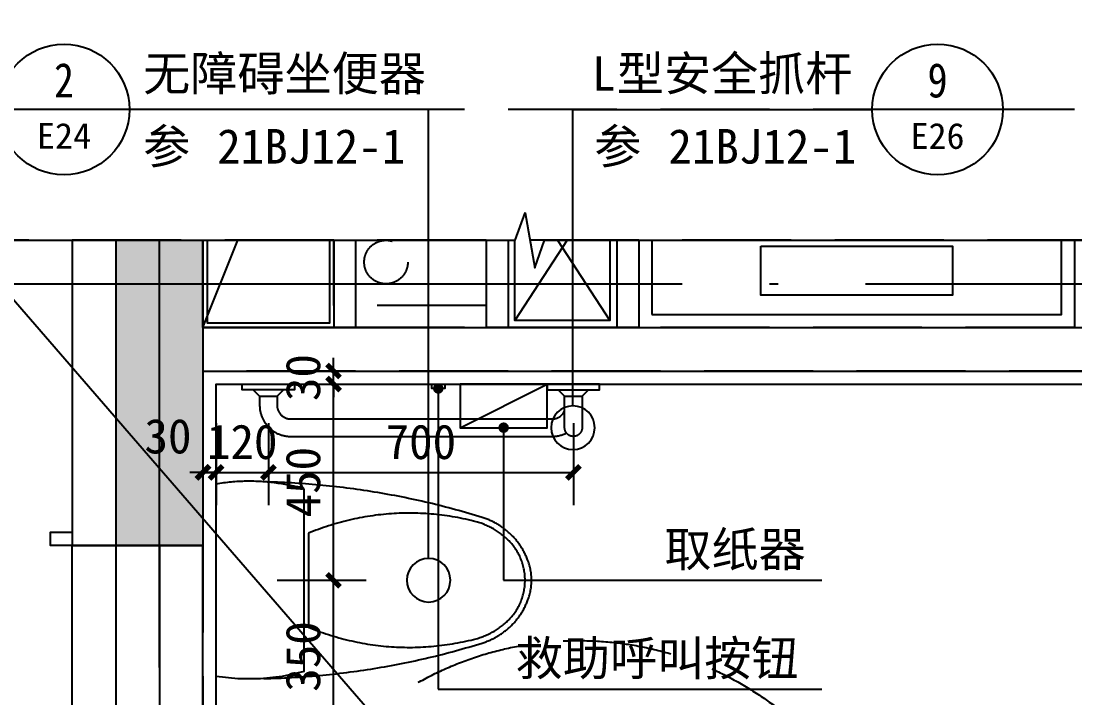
# Model space of a CAD drawing. Header units: millimetres. Extents: x -15 to 66915, y -15 to 18798.
# Drawn here: x 54564 to 56982, y 4972 to 6525 of the extents above; entities that cross this region are included whole.
import ezdxf
from ezdxf.enums import TextEntityAlignment as Align
from ezdxf.xclip import XClip

# ---------------------------------------------------------------- set-up
doc = ezdxf.new("R2010")
doc.units = ezdxf.units.MM
doc.header["$LTSCALE"] = 1000
doc.header["$XCLIPFRAME"] = 2
for name, pattern in [('125-墙体-无障碍$0$DASH', [0.35, 0.25, -0.1]), ('3#-轴线$0$DOTE', [2.4200000000000004, 2, -0.2, 0.02, -0.2]), ('5#-轴线$0$DOTE', [2.4200000000000004, 2, -0.2, 0.02, -0.2]), ('DASH', [0.35, 0.25, -0.1])]:
    doc.linetypes.add(name, pattern=pattern)
doc.layers.get('Defpoints').update_dxf_attribs({"color": 4, "linetype": 'DASH'})
for name, color, linetype in [('125-j-mc$0$A-WALL-INSL', 241, 'Continuous'), ('125-WC-2x1.6+2.65x1.6$0$A-FLOR-SPCL', 225, 'Continuous'), ('125-墙体-无障碍$0$A-COLU-CONC-HATC', 204, 'Continuous'), ('125-墙体-无障碍$0$A-DOOR', 51, 'Continuous'), ('125-墙体-无障碍$0$A-FLOR-OVHD', 171, '125-墙体-无障碍$0$DASH'), ('125-墙体-无障碍$0$A-FLOR-SPCL', 225, 'Continuous'), ('125-墙体-无障碍$0$A-FLOR-UNDR', 177, 'Continuous'), ('125-墙体-无障碍$0$A-FURN-FIXD', 45, 'Continuous'), ('125-墙体-无障碍$0$A-FURN-MOVE', 47, '125-墙体-无障碍$0$DASH'), ('125-墙体-无障碍$0$A-WALL-BLOK', 131, 'Continuous'), ('125-墙体-无障碍$0$A-WALL-CONC', 9, 'Continuous'), ('125-墙体-无障碍$0$A-WALL-INSL', 241, 'Continuous'), ('125-墙体-无障碍$0$A-WALL-STUD', 133, 'Continuous'), ('3#-轴线$0$A-ANNO-DOTE', 10, '3#-轴线$0$DOTE'), ('4#楼J层线脚$0$A-00-HX-113-wall-01Y$0$HRAL', 31, 'Continuous'), ('5#-轴线$0$A-ANNO-DOTE', 10, '5#-轴线$0$DOTE'), ('厨卫大样-无障碍$0$A-ANNO-DIM-SYMB', 3, 'Continuous'), ('厨卫大样-无障碍$0$A-ANNO-IDEN', 3, 'Continuous'), ('厨卫大样-无障碍$0$A-ANNO-TEXT', 7, 'Continuous')]:
    doc.layers.add(name, color=color, linetype=linetype)
doc.styles.add('125-墙体-无障碍$0$_TCH_DIM_T3', font='')
doc.styles.add('125-墙体-无障碍$0$单元-己庚辛$0$C_卫生间_1#$0$WC_4#$0$1F-2#core$0$1F-2#core$0$Standard', font='gbenor.shx', dxfattribs={"bigfont": 'gbcbig.shx'})
doc.styles.add('厨卫大样-无障碍$0$_TCH_DIM', font='')
doc.styles.add('厨卫大样-无障碍$0$_TCH_DIM_T3', font='')
doc.styles.add('厨卫大样-无障碍$0$_TCH_LABEL', font='')
doc.styles.get('125-墙体-无障碍$0$_TCH_DIM_T3').set_extended_font_data('SimSun')
doc.styles.get('厨卫大样-无障碍$0$_TCH_DIM').set_extended_font_data('SimSun')
doc.styles.get('厨卫大样-无障碍$0$_TCH_DIM_T3').set_extended_font_data('SimSun')
doc.styles.get('厨卫大样-无障碍$0$_TCH_LABEL').set_extended_font_data('SimSun')
doc.dimstyles.new('125-墙体-无障碍$0$_TCH_ARCH&&30', dxfattribs={"dimtxt": 79.30379746835443, "dimasz": 30, "dimexe": 75, "dimexo": 90, "dimgap": 30, "dimtad": 1, "dimdec": 0, "dimzin": 0, "dimdsep": 46, "dimtxsty": '125-墙体-无障碍$0$_TCH_DIM_T3', "dimblk": '125-墙体-无障碍$0$_ArchTick', "dimcen": 0.09, "dimclrt": 7, "dimazin": 2, "dimtfac": 1, "dimtdec": 0, "dimtix": 1, "dimtmove": 2, "dimatfit": 3, "dimfxl": 100, "dimtolj": 1, "dimtzin": 0, "dimarcsym": 0})
doc.dimstyles.new('厨卫大样-无障碍$0$_TCH_ARCH&&30', dxfattribs={"dimtxt": 79.30379746835443, "dimasz": 30, "dimexe": 75, "dimexo": 90, "dimgap": 30, "dimtad": 1, "dimdec": 0, "dimzin": 0, "dimdsep": 46, "dimtxsty": '厨卫大样-无障碍$0$_TCH_DIM_T3', "dimblk": '厨卫大样-无障碍$0$_ArchTick', "dimcen": 0.09, "dimclrt": 7, "dimazin": 2, "dimtfac": 1, "dimtdec": 0, "dimtix": 1, "dimtmove": 2, "dimatfit": 3, "dimfxl": 100, "dimtolj": 1, "dimtzin": 0, "dimarcsym": 0})

# ---------------------------------------------------------------- blocks, each defined once
blk = doc.blocks.new('3#-轴线')
at = {"layer": '3#-轴线$0$A-ANNO-DOTE'}
for points in [[(-3000, -3200), (45757.34661860857, -3199.999999999971)], [(-3000, -4800), (45757.34661860857, -4799.999999999971)]]:
    blk.add_lwpolyline(points, dxfattribs=at)
blk = doc.blocks.new('3#~5#楼$0$bghtrb')
blk.add_blockref('3#-轴线', (-21700, 0))
blk = doc.blocks.new('3#~5#楼')
ref = blk.add_blockref('3#~5#楼$0$bghtrb', (50041.09149537337, 9822.229874614264), dxfattribs=dict(xscale=-1))
XClip(ref).set_block_clipping_path([(-1199.9999999999927, -7199.999999999998), (3050, -2800)])
ref = blk.add_blockref('3#~5#楼$0$bghtrb', (60530.31511940414, 9622.229874614264), dxfattribs=dict(xscale=-1))
XClip(ref).set_block_clipping_path([(16250, -7000), (20600, -2800)])
blk = doc.blocks.new('125-墙体-无障碍$0$mt')
at = {"layer": '125-墙体-无障碍$0$A-FLOR-SPCL'}
for p, q in [((9.094947017729282e-13, 220.78125), (0, -220.78125)), ((-202.4999999999991, 209.5312499997672), (-202.5, -209.5312500002328)), ((-211.7636100000236, -107.6506163837621), (-211.7636100000236, 107.6506388832931))]:
    blk.add_line(p, q, dxfattribs=at)
blk.add_lwpolyline([(-202.4999999999991, 209.5312499997672), (-151.5815775000947, 220.9312574998476), (-102.2263650000086, 226.3893074998632), (-50.17650749999939, 226.3893074998632), (9.094947017729282e-13, 220.78125)], dxfattribs=at)
for centre, radius, start, end in [((-70.50223739515059, -1596.89330415825), 1822.905267548176, 91.2223680175558, 107.2477400691939), ((-443.4417002224363, -448.2021256945445), 602.2018211347165, 67.3737438761579, 104.7785650603991), ((-562.4982811023942, -12.1863929394458), 163.5812782416205, 107.2477400691939, 159.5476091954082), ((-555.5449209054927, -23.26483596088656), 162.7261878014058, 104.7785650603991, 136.8542646032275), ((-580.3665348805948, 1.124976552091539e-05), 128.7061108459815, 136.8542646032275, 223.1457353967725), ((-595.1750179040241, -2.328306436538696e-10), 128.7061108459815, 159.5476091954082, 200.4523908045918), ((-562.4982811023942, 12.18639293898013), 163.5812782416205, 200.4523908045918, 252.7522599308061), ((-555.5449209054927, 23.2648584604176), 162.7261878014058, 223.1457353967725, 255.2214349396009), ((-443.4417002224354, 448.2021481940756), 602.2018211347165, 255.2214349396009, 292.626256123842), ((-70.50223739514968, 1596.893304157784), 1822.905267548176, 252.7522599308061, 268.7776319824442), ((-76.17188249993978, 236.2499999997672), 463.3354349999998, 254.1780179977665, 262.2600540047155), ((-76.17188249993978, 236.2499999997672), 463.3354349999998, 262.2600540047155, 279.4623220056762)]:
    blk.add_arc(centre, radius, start, end, dxfattribs=at)
blk = doc.blocks.new('125-墙体-无障碍$0$_ArchTick')
at = {"color": 0, "linetype": 'ByBlock', "const_width": 0.4}
blk.add_lwpolyline([(-0.5, -0.5), (0.5, 0.5)], dxfattribs=at)
blk = doc.blocks.new('*D1339')
at = {"layer": 'Defpoints', "color": 0, "lineweight": -2, "transparency": 16777216}
for p, q in [((269.9999317638135, -5480.000403695386), (474.5967869166057, -5480.000403695386)), ((399.5967869166059, -5830.000546653285), (399.5967869166058, -5480.000403695386)), ((269.9999317638026, -5830.000546653285), (474.5967869166059, -5830.000546653285))]:
    blk.add_line(p, q, dxfattribs=at)
at = {"layer": 'Defpoints', "color": 0, "transparency": 16777216}
for p in [(179.9999317638135, -5480.000403695386), (399.5967869166058, -5480.000403695386), (179.9999317638026, -5830.000546653285)]:
    blk.add_point(p, dxfattribs=at)
at = {"layer": 'Defpoints', "color": 0, "lineweight": -2, "transparency": 16777216, "xscale": 30, "yscale": 30, "zscale": 30}
for p, rotation in [((399.5967869166058, -5480.000403695386), 90), ((399.5967869166059, -5830.000546653285), 270)]:
    blk.add_blockref('125-墙体-无障碍$0$_ArchTick', p, dxfattribs=dict(at, rotation=rotation))
at = {"layer": 'Defpoints', "color": 7, "transparency": 16777216, "insert": (329.9448881824269, -5655.000475174334), "char_height": 79.30379746835443, "attachment_point": 5, "rotation": 90, "style": '125-墙体-无障碍$0$_TCH_DIM_T3'}
blk.add_mtext('\\A1;350', dxfattribs=at)
blk = doc.blocks.new('*D1340')
at = {"layer": 'Defpoints', "color": 0, "lineweight": -2, "transparency": 16777216}
for p, q in [((269.9999317638276, -5029.999999999934), (474.5967869166183, -5029.999999999934)), ((399.5967869166183, -5480.000403695386), (399.5967869166182, -5029.999999999934)), ((269.9999317638135, -5480.000403695386), (474.5967869166182, -5480.000403695386))]:
    blk.add_line(p, q, dxfattribs=at)
at = {"layer": 'Defpoints', "color": 0, "transparency": 16777216}
for p in [(179.9999317638276, -5029.999999999934), (399.5967869166182, -5029.999999999934), (179.9999317638135, -5480.000403695386)]:
    blk.add_point(p, dxfattribs=at)
at = {"layer": 'Defpoints', "color": 0, "lineweight": -2, "transparency": 16777216, "xscale": 30, "yscale": 30, "zscale": 30}
for p, rotation in [((399.5967869166182, -5029.999999999934), 90), ((399.5967869166183, -5480.000403695386), 270)]:
    blk.add_blockref('125-墙体-无障碍$0$_ArchTick', p, dxfattribs=dict(at, rotation=rotation))
at = {"layer": 'Defpoints', "color": 7, "transparency": 16777216, "insert": (329.9448881824394, -5255.000201847659), "char_height": 79.30379746835443, "attachment_point": 5, "rotation": 90, "style": '125-墙体-无障碍$0$_TCH_DIM_T3'}
blk.add_mtext('\\A1;450', dxfattribs=at)
blk = doc.blocks.new('*D1341')
at = {"layer": 'Defpoints', "color": 0, "lineweight": -2, "transparency": 16777216}
for p, q in [((399.5967869166258, -4999.999999999935), (399.5967869166257, -4969.999999999935)), ((269.9999317638286, -4999.999999999935), (474.5967869166258, -4999.999999999935)), ((399.5967869166258, -5029.999999999935), (399.5967869166258, -4999.999999999935)), ((269.9999317638276, -5029.999999999935), (474.5967869166258, -5029.999999999935)), ((399.5967869166258, -5029.999999999935), (399.5967869166258, -5059.999999999935))]:
    blk.add_line(p, q, dxfattribs=at)
at = {"layer": 'Defpoints', "color": 0, "transparency": 16777216}
for p in [(179.9999317638285, -4999.999999999935), (399.5967869166258, -4999.999999999935), (179.9999317638276, -5029.999999999935)]:
    blk.add_point(p, dxfattribs=at)
at = {"layer": 'Defpoints', "color": 0, "lineweight": -2, "transparency": 16777216, "xscale": 30, "yscale": 30, "zscale": 30}
for p, rotation in [((399.5967869166258, -4999.999999999935), 270), ((399.5967869166258, -5029.999999999935), 90)]:
    blk.add_blockref('125-墙体-无障碍$0$_ArchTick', p, dxfattribs=dict(at, rotation=rotation))
at = {"layer": 'Defpoints', "color": 7, "transparency": 16777216, "insert": (329.944888182447, -5014.999999999934), "char_height": 79.30379746835443, "attachment_point": 5, "rotation": 90, "style": '125-墙体-无障碍$0$_TCH_DIM_T3'}
blk.add_mtext('\\A1;30', dxfattribs=at)
blk = doc.blocks.new('*D1342')
at = {"layer": 'Defpoints', "color": 0, "lineweight": -2, "transparency": 16777216}
for p, q in [((99.99999999999835, -5119.999968181211), (99.99999999999834, -5307.499967610662)), ((129.9999374658784, -5119.999969025968), (129.9999374658783, -5307.499967610662)), ((99.99999999999834, -5232.499967610662), (69.99999999999834, -5232.499967610662)), ((99.99999999999834, -5232.499967610662), (129.9999374658784, -5232.499967610662)), ((129.9999374658784, -5232.499967610662), (159.9999374658784, -5232.499967610662))]:
    blk.add_line(p, q, dxfattribs=at)
at = {"layer": 'Defpoints', "color": 0, "transparency": 16777216}
for p in [(99.99999999999835, -5029.999968181211), (129.9999374658784, -5029.999969025968), (129.9999374658784, -5232.499967610662)]:
    blk.add_point(p, dxfattribs=at)
at = {"layer": 'Defpoints', "color": 0, "lineweight": -2, "transparency": 16777216, "xscale": 30, "yscale": 30, "zscale": 30}
blk.add_blockref('125-墙体-无障碍$0$_ArchTick', (99.99999999999834, -5232.499967610662), dxfattribs=at)
at = {"layer": 'Defpoints', "color": 0, "lineweight": -2, "transparency": 16777216, "xscale": 30, "yscale": 30, "zscale": 30, "rotation": 180}
blk.add_blockref('125-墙体-无障碍$0$_ArchTick', (129.9999374658784, -5232.499967610662), dxfattribs=at)
at = {"layer": 'Defpoints', "color": 7, "transparency": 16777216, "insert": (19.63726564771787, -5149.999967610662), "char_height": 79.30379746835443, "attachment_point": 5, "style": '125-墙体-无障碍$0$_TCH_DIM_T3'}
blk.add_mtext('\\A1;30', dxfattribs=at)
blk = doc.blocks.new('*D1343')
at = {"layer": 'Defpoints', "color": 0, "lineweight": -2, "transparency": 16777216}
for p, q in [((129.9999374658812, -5119.999969025968), (129.9999374658812, -5307.499969722563)), ((250.0002402340192, -5119.999972405013), (250.0002402340192, -5307.499969722563)), ((129.9999374658812, -5232.499969722563), (99.99993746588123, -5232.499969722563)), ((129.9999374658812, -5232.499969722563), (250.0002402340192, -5232.499969722563)), ((250.0002402340192, -5232.499969722563), (280.0002402340192, -5232.499969722563))]:
    blk.add_line(p, q, dxfattribs=at)
at = {"layer": 'Defpoints', "color": 0, "transparency": 16777216}
for p in [(129.9999374658812, -5029.999969025968), (250.0002402340192, -5029.999972405013), (250.0002402340192, -5232.499969722563)]:
    blk.add_point(p, dxfattribs=at)
at = {"layer": 'Defpoints', "color": 0, "lineweight": -2, "transparency": 16777216, "xscale": 30, "yscale": 30, "zscale": 30}
blk.add_blockref('125-墙体-无障碍$0$_ArchTick', (129.9999374658812, -5232.499969722563), dxfattribs=at)
at = {"layer": 'Defpoints', "color": 0, "lineweight": -2, "transparency": 16777216, "xscale": 30, "yscale": 30, "zscale": 30, "rotation": 180}
blk.add_blockref('125-墙体-无障碍$0$_ArchTick', (250.0002402340192, -5232.499969722563), dxfattribs=at)
at = {"layer": 'Defpoints', "color": 7, "transparency": 16777216, "insert": (190.0000888499502, -5162.848070988386), "char_height": 79.30379746835443, "attachment_point": 5, "style": '125-墙体-无障碍$0$_TCH_DIM_T3'}
blk.add_mtext('\\A1;120', dxfattribs=at)
blk = doc.blocks.new('*D1344')
at = {"layer": 'Defpoints', "color": 0, "lineweight": -2, "transparency": 16777216}
for p, q in [((250.000240234018, -5119.999972405013), (250.000240234018, -5307.499981267334)), ((949.9809478807584, -5119.99999211551), (949.9809478807584, -5307.499981267334)), ((250.000240234018, -5232.499981267334), (949.9809478807584, -5232.499981267334))]:
    blk.add_line(p, q, dxfattribs=at)
at = {"layer": 'Defpoints', "color": 0, "transparency": 16777216}
for p in [(250.000240234018, -5029.999972405013), (949.9809478807584, -5029.99999211551), (949.9809478807584, -5232.499981267334)]:
    blk.add_point(p, dxfattribs=at)
at = {"layer": 'Defpoints', "color": 0, "lineweight": -2, "transparency": 16777216, "xscale": 30, "yscale": 30, "zscale": 30, "rotation": 180}
blk.add_blockref('125-墙体-无障碍$0$_ArchTick', (250.000240234018, -5232.499981267334), dxfattribs=at)
at = {"layer": 'Defpoints', "color": 0, "lineweight": -2, "transparency": 16777216, "xscale": 30, "yscale": 30, "zscale": 30}
blk.add_blockref('125-墙体-无障碍$0$_ArchTick', (949.9809478807584, -5232.499981267334), dxfattribs=at)
at = {"layer": 'Defpoints', "color": 7, "transparency": 16777216, "insert": (599.9905940573882, -5162.848082533157), "char_height": 79.30379746835443, "attachment_point": 5, "style": '125-墙体-无障碍$0$_TCH_DIM_T3'}
blk.add_mtext('\\A1;700', dxfattribs=at)
blk = doc.blocks.new('125-WC-2x1.6+2.65x1.6$0$A$C096A077C')
at = {"layer": '125-WC-2x1.6+2.65x1.6$0$A-FLOR-SPCL'}
blk.add_line((-182.2150932480581, -0.02429904806194827), (56.63165453495458, -0.02429904806194827), dxfattribs=at)
for points in [[(-365.9923155443138, -83.99122187082776), (-533.9923155443137, -83.99122187082776), (-533.9923155443137, 84.00877812917224), (-365.9923155443138, 84.00877812917133)], [(-368.7923155443137, -81.19122187082758), (-531.1923155443137, -81.19122187082758), (-531.1923155443137, 81.20877812917206), (-368.7923155443137, 81.20877812917115)], [(-29.98590332898311, -60.01644220726848), (-29.98590332898311, 59.98356993310153), (3.41096892952919e-08, 59.99999834445771), (0.01409473968669772, -59.99999834445589)], [(-29.99459508503787, -23.01644322823176), (-30.00540105206892, 22.98355550260749), (-150.0054030216997, 22.96476251521381), (-149.9945970546687, -23.03523621562545)], [(-150.0046982847853, 19.96476259810152), (-149.9953017915832, -20.03523629828032), (-29.99529982195236, -20.01644331111947), (-30.00469631515443, 19.98355558526237)]]:
    blk.add_lwpolyline(points, close=True, dxfattribs=at)
for points in [[(-450.0000000381842, -44.81267375331208), (-450.0000000381842, 44.78732624668828)], [(-405.2000000381843, -0.01267375331281073), (-494.8000000381842, -0.01267375331190124)]]:
    blk.add_lwpolyline(points, dxfattribs=at)
blk.add_circle((-450.0000000381842, -0.01267375331190124), 11.2, dxfattribs=at)
blk = doc.blocks.new('125-WC-2x1.6+2.65x1.6$0$A$C446C3F73')
at = {"layer": '125-WC-2x1.6+2.65x1.6$0$A-FLOR-SPCL'}
blk.add_lwpolyline([(-50, -50), (50, -50), (50, 50), (-50, 50)], close=True, dxfattribs=at)
for centre, radius in [((-39.14213562372606, 39.14213562372606), 4.000000000000002), ((0, 0), 40.00000000000001), ((39.14213562375517, 39.14213562372606), 4.000000000000002), ((-39.14213562372606, -39.14213562372606), 4.000000000000002), ((39.14213562375517, -39.14213562372606), 4.000000000000002)]:
    blk.add_circle(centre, radius, dxfattribs=at)
blk = doc.blocks.new('125-WC-2x1.6+2.65x1.6$0$dfghrtjrtuj6')
at = {"layer": '125-WC-2x1.6+2.65x1.6$0$A-FLOR-SPCL'}
for points in [[(-217.039098745212, 0, 0.07114184901211104), (-212.99592679122, -58.11867793812416, 0.01915239294053818), (-192.8353736998979, -212.4052983794827, 0.09060889336609543), (-149.0403798911721, -404.0660132954363, 0.1631583580039282), (-38.23967877193354, -507.9687165752985, 0.2730425850405105), (72.55616901721805, -489.5469402866438, 0.09488472436252596), (149.0398116968572, -404.0660132954363, 0.09060889336609476), (192.8348055055831, -212.4052983794827, 0.01915239294053851), (212.9953585969051, -58.11867793812416, 0.07114184901211792), (217.0385305508971, 0)], [(-164.969875409035, -12.38357757101767, 0.1806875641680674), (-197.0574741453165, -185.5192699183244, -4.705294550898476)], [(-106.5395731033059, -6.384015603223816, 0.2374156357474076), (-193.5949165072525, -207.9025108255446, -3.872250202734719)], [(-61.27862798864953, -50.87149878568016), (-61.53669158800039, -31.53306601149961, 1.018669164694576), (-84.06356709753163, -31.53306601149961), (-85.11767812795006, -51.09307118505239)], [(61.27805979433469, -50.87149878568016), (61.53612339368556, -31.53306601149961, -1.018669164694576), (84.0629989032168, -31.53306601149961), (85.11710993363522, -51.09307118505239)], [(106.539004908991, -6.384015603223816, -0.2374156357474076), (193.5943483129377, -207.9025108255446, 3.872250202734719)], [(164.9693072147202, -12.38357757101767, -0.1806875641680674), (197.0569059510017, -185.5192699183244, 4.705294550898476)], [(-119.8579871336697, -51.41596549376845, 0.1296060232212347), (-179.5427823270438, -259.3139634372201, 0.2112038815731671), (-80.09173049591482, -482.4996933450457, 2.252949007047939)], [(105.7157389097847, -51.28452544263564, -0.09534796400648576), (165.9169336144114, -224.6881186740939, -0.1805669090223648), (119.8494714732515, -417.3440909173805, -0.05995602777653749), (65.22847382177133, -480.6654919988941, -0.1497331398457365), (-0.0002840972738340497, -503.8586239686701, -0.1497331398454031), (-65.22904201608617, -480.6654919988941, -0.05995602777653749), (-119.8500396675663, -417.3440909173805, -0.1805669090223648), (-165.9175018087262, -224.6881186740939, -0.09534796400648576), (-105.7163071040995, -51.28452544240281, 0.09534796400648576)], [(119.8574189393548, -51.41596549376845, -0.1296060232212347), (179.542214132729, -259.3139634372201, -0.2112038815731671), (80.09116230159998, -482.4996933450457, -2.252949007047939)]]:
    blk.add_lwpolyline(points, format="xyb", dxfattribs=at)
blk.add_lwpolyline([(-119.8579871336697, -51.41596549376845), (119.8574189393548, -51.41596549376845)], dxfattribs=at)
blk = doc.blocks.new('125-WC-2x1.6+2.65x1.6')
at = {"layer": '125-WC-2x1.6+2.65x1.6$0$A-FLOR-SPCL'}
blk.add_line((1030, -1370), (1970, -1370), dxfattribs=at)
for points in [[(1030, -1570), (1970, -1570), (1970, -30), (30, -30), (30, -1219.999999998719), (1030, -1219.999999998719)], [(994.6985725513659, -542.792389797185), (1004.695609534741, -542.792389797185), (1004.695609534741, -1137.79232295922), (994.6985725513659, -1137.79232295922)], [(1009.019983342849, -625.0000668379653), (1019.017020326224, -625.0000668379653), (1019.017020326224, -1220), (1009.019983342849, -1220)], [(716, -1250.000000000029), (934, -1250.000000000029), (934, -1584), (716, -1584)], [(1279.804499258287, -1413.591360206228), (1720.195500741713, -1413.591360206228), (1720.195500741713, -1525.864997623234), (1279.804499258287, -1525.864997623234)]]:
    blk.add_lwpolyline(points, close=True, dxfattribs=at)
for points in [[(970.0062568496214, -30), (970.0003815764794, -1220)], [(1030.006377825164, -30), (1030.000109022716, -1220)], [(934, -1250.000000000029), (716, -1584)], [(716, -1250.000000000029), (934, -1584)]]:
    blk.add_lwpolyline(points, dxfattribs=at)
at = {"layer": 'Defpoints'}
blk.add_lwpolyline([(0, 0), (2000, 0), (2000, -1600), (0, -1600)], close=True, dxfattribs=at)
at = {"layer": '125-WC-2x1.6+2.65x1.6$0$A-FLOR-SPCL', "rotation": 270}
blk.add_blockref('125-WC-2x1.6+2.65x1.6$0$A$C096A077C', (450.0242990480619, -1219.992949759035), dxfattribs=at)
at = {"layer": '125-WC-2x1.6+2.65x1.6$0$A-FLOR-SPCL', "xscale": -1}
for name, p, rotation in [('125-WC-2x1.6+2.65x1.6$0$dfghrtjrtuj6', (1502.53704559512, -1370), 180), ('125-WC-2x1.6+2.65x1.6$0$A$C446C3F73', (449.9757009434397, -1150), 270), ('125-WC-2x1.6+2.65x1.6$0$A$C446C3F73', (1080, -1320.000398841454), 270)]:
    blk.add_blockref(name, p, dxfattribs=dict(at, rotation=rotation))
blk = doc.blocks.new('125-家具-标')
at = {"layer": 'Defpoints'}
blk.add_lwpolyline([(100, -100), (100, -11000), (10350, -11000), (10350, -7200), (9150, -7200), (9150, -4900), (7650, -4900), (7650, -3100), (8600, -3100), (8600, -100)], close=True, dxfattribs=at)
blk = doc.blocks.new('125-墙体-无障碍$0$$TCHSYS$WIN2D')
for p, q in [((-0.5, 0.5), (0.5, 0.5)), ((-0.5, 0.5), (-0.4999999999999999, -0.5)), ((0.5, 0.5), (0.4999999999999998, -0.5)), ((0.5, 0.1666666666666666), (-0.5, 0.1666666666666666)), ((0.5, -0.1666666666666667), (-0.5, -0.1666666666666667)), ((-0.4999999999999999, -0.5), (0.5, -0.5))]:
    blk.add_line(p, q)
blk = doc.blocks.new('4#楼J层线脚$0$A$C21F85209')
at = {"layer": '4#楼J层线脚$0$A-00-HX-113-wall-01Y$0$HRAL'}
blk.add_lwpolyline([(-11750, 1600), (-11800, 1600), (-11800, 1630), (-11750, 1630)], dxfattribs=at)
blk = doc.blocks.new('4#楼J层线脚')
blk.add_blockref('4#楼J层线脚$0$A$C21F85209', (1100, 100))
blk = doc.blocks.new('125-j-mc')
at = {"layer": '125-j-mc$0$A-WALL-INSL'}
blk.add_lwpolyline([(-100, -4400), (-200, -4400), (-200, -5400), (-100, -5400)], dxfattribs=at)
blk = doc.blocks.new('5#-轴线')
at = {"layer": '5#-轴线$0$A-ANNO-DOTE'}
for points in [[(0, -14200), (0, 5900)], [(-6700, -4800), (24100, -4800)]]:
    blk.add_lwpolyline(points, dxfattribs=at)
blk = doc.blocks.new('厨卫大样-无障碍$0$_ArchTick')
at = {"color": 0, "linetype": 'ByBlock', "const_width": 0.4}
blk.add_lwpolyline([(-0.5, -0.5), (0.5, 0.5)], dxfattribs=at)
blk = doc.blocks.new('*D1305')
at = {"layer": 'Defpoints', "color": 0, "transparency": 16777216}
for p in [(55061.0914271372, 5242.229470919019), (55280.68828228999, 5242.229470919019), (55061.09142713719, 4892.22932796112)]:
    blk.add_point(p, dxfattribs=at)
at = {"layer": '厨卫大样-无障碍$0$A-ANNO-IDEN', "color": 0, "lineweight": -2, "transparency": 16777216}
for p, q in [((55151.0914271372, 5242.229470919019), (55355.68828228999, 5242.22947091902)), ((55280.68828228999, 4892.22932796112), (55280.68828228999, 5242.229470919019)), ((55151.09142713719, 4892.22932796112), (55355.68828228999, 4892.229327961121))]:
    blk.add_line(p, q, dxfattribs=at)
at = {"layer": '厨卫大样-无障碍$0$A-ANNO-IDEN', "color": 0, "lineweight": -2, "transparency": 16777216, "xscale": 30, "yscale": 30, "zscale": 30}
for p, rotation in [((55280.68828228999, 5242.229470919019), 90), ((55280.68828228999, 4892.22932796112), 270)]:
    blk.add_blockref('厨卫大样-无障碍$0$_ArchTick', p, dxfattribs=dict(at, rotation=rotation))
at = {"layer": '厨卫大样-无障碍$0$A-ANNO-IDEN', "color": 7, "transparency": 16777216, "insert": (55211.0363835558, 5067.229399440053), "char_height": 79.30379746835443, "attachment_point": 5, "rotation": 90, "style": '厨卫大样-无障碍$0$_TCH_DIM_T3'}
blk.add_mtext('\\A1;350', dxfattribs=at)
blk = doc.blocks.new('*D1306')
at = {"layer": 'Defpoints', "color": 0, "transparency": 16777216}
for p in [(55061.09142713722, 5692.22987461447), (55280.68828229001, 5692.22987461447), (55061.0914271372, 5242.229470919017)]:
    blk.add_point(p, dxfattribs=at)
at = {"layer": '厨卫大样-无障碍$0$A-ANNO-IDEN', "color": 0, "lineweight": -2, "transparency": 16777216}
for p, q in [((55151.09142713722, 5692.22987461447), (55355.68828229001, 5692.229874614471)), ((55280.68828229001, 5242.229470919017), (55280.68828229001, 5692.22987461447)), ((55151.0914271372, 5242.229470919017), (55355.68828229001, 5242.229470919018))]:
    blk.add_line(p, q, dxfattribs=at)
at = {"layer": '厨卫大样-无障碍$0$A-ANNO-IDEN', "color": 0, "lineweight": -2, "transparency": 16777216, "xscale": 30, "yscale": 30, "zscale": 30}
for p, rotation in [((55280.68828229001, 5692.22987461447), 90), ((55280.68828229001, 5242.229470919017), 270)]:
    blk.add_blockref('厨卫大样-无障碍$0$_ArchTick', p, dxfattribs=dict(at, rotation=rotation))
at = {"layer": '厨卫大样-无障碍$0$A-ANNO-IDEN', "color": 7, "transparency": 16777216, "insert": (55211.03638355582, 5467.229672766727), "char_height": 79.30379746835443, "attachment_point": 5, "rotation": 90, "style": '厨卫大样-无障碍$0$_TCH_DIM_T3'}
blk.add_mtext('\\A1;450', dxfattribs=at)
blk = doc.blocks.new('*D1307')
at = {"layer": 'Defpoints', "color": 0, "transparency": 16777216}
for p in [(55061.09142713722, 5722.229874614462), (55280.68828229002, 5722.229874614462), (55061.09142713722, 5692.229874614462)]:
    blk.add_point(p, dxfattribs=at)
at = {"layer": '厨卫大样-无障碍$0$A-ANNO-IDEN', "color": 0, "lineweight": -2, "transparency": 16777216}
for p, q in [((55280.68828229002, 5722.229874614462), (55280.68828229002, 5752.229874614462)), ((55151.09142713722, 5722.229874614462), (55355.68828229002, 5722.229874614463)), ((55280.68828229002, 5692.229874614462), (55280.68828229002, 5722.229874614462)), ((55151.09142713722, 5692.229874614462), (55355.68828229002, 5692.229874614463)), ((55280.68828229002, 5692.229874614462), (55280.68828229002, 5662.229874614462))]:
    blk.add_line(p, q, dxfattribs=at)
at = {"layer": '厨卫大样-无障碍$0$A-ANNO-IDEN', "color": 0, "lineweight": -2, "transparency": 16777216, "xscale": 30, "yscale": 30, "zscale": 30}
for p, rotation in [((55280.68828229002, 5722.229874614462), 270), ((55280.68828229002, 5692.229874614462), 90)]:
    blk.add_blockref('厨卫大样-无障碍$0$_ArchTick', p, dxfattribs=dict(at, rotation=rotation))
at = {"layer": '厨卫大样-无障碍$0$A-ANNO-IDEN', "color": 7, "transparency": 16777216, "insert": (55211.03638355582, 5707.229874614446), "char_height": 79.30379746835443, "attachment_point": 5, "rotation": 90, "style": '厨卫大样-无障碍$0$_TCH_DIM_T3'}
blk.add_mtext('\\A1;30', dxfattribs=at)
blk = doc.blocks.new('*D1308')
at = {"layer": 'Defpoints', "color": 0, "transparency": 16777216}
for p in [(54981.09149537336, 5692.229906433187), (55011.09143283924, 5692.22990558843), (55011.09143283924, 5489.729907003737)]:
    blk.add_point(p, dxfattribs=at)
at = {"layer": '厨卫大样-无障碍$0$A-ANNO-IDEN', "color": 0, "lineweight": -2, "transparency": 16777216}
for p, q in [((54981.09149537336, 5602.229906433187), (54981.09149537336, 5414.729907003737)), ((55011.09143283924, 5602.22990558843), (55011.09143283924, 5414.729907003737)), ((54981.09149537336, 5489.729907003737), (54951.09149537336, 5489.729907003737)), ((54981.09149537336, 5489.729907003737), (55011.09143283924, 5489.729907003737)), ((55011.09143283924, 5489.729907003737), (55041.09143283924, 5489.729907003737))]:
    blk.add_line(p, q, dxfattribs=at)
at = {"layer": '厨卫大样-无障碍$0$A-ANNO-IDEN', "color": 0, "lineweight": -2, "transparency": 16777216, "xscale": 30, "yscale": 30, "zscale": 30}
blk.add_blockref('厨卫大样-无障碍$0$_ArchTick', (54981.09149537336, 5489.729907003737), dxfattribs=at)
at = {"layer": '厨卫大样-无障碍$0$A-ANNO-IDEN', "color": 0, "lineweight": -2, "transparency": 16777216, "xscale": 30, "yscale": 30, "zscale": 30, "rotation": 180}
blk.add_blockref('厨卫大样-无障碍$0$_ArchTick', (55011.09143283924, 5489.729907003737), dxfattribs=at)
at = {"layer": '厨卫大样-无障碍$0$A-ANNO-IDEN', "color": 7, "transparency": 16777216, "insert": (54900.72876102108, 5572.229907003737), "char_height": 79.30379746835443, "attachment_point": 5, "style": '厨卫大样-无障碍$0$_TCH_DIM_T3'}
blk.add_mtext('\\A1;30', dxfattribs=at)
blk = doc.blocks.new('*D1309')
at = {"layer": 'Defpoints', "color": 0, "transparency": 16777216}
for p in [(55011.09143283924, 5692.22990558843), (55131.09173560738, 5692.229902209386), (55131.09173560738, 5489.729904891836)]:
    blk.add_point(p, dxfattribs=at)
at = {"layer": '厨卫大样-无障碍$0$A-ANNO-IDEN', "color": 0, "lineweight": -2, "transparency": 16777216}
for p, q in [((55011.09143283924, 5602.22990558843), (55011.09143283924, 5414.729904891836)), ((55131.09173560738, 5602.229902209386), (55131.09173560738, 5414.729904891836)), ((55011.09143283924, 5489.729904891836), (54981.09143283924, 5489.729904891836)), ((55011.09143283924, 5489.729904891836), (55131.09173560738, 5489.729904891836)), ((55131.09173560738, 5489.729904891836), (55161.09173560738, 5489.729904891836))]:
    blk.add_line(p, q, dxfattribs=at)
at = {"layer": '厨卫大样-无障碍$0$A-ANNO-IDEN', "color": 0, "lineweight": -2, "transparency": 16777216, "xscale": 30, "yscale": 30, "zscale": 30}
blk.add_blockref('厨卫大样-无障碍$0$_ArchTick', (55011.09143283924, 5489.729904891836), dxfattribs=at)
at = {"layer": '厨卫大样-无障碍$0$A-ANNO-IDEN', "color": 0, "lineweight": -2, "transparency": 16777216, "xscale": 30, "yscale": 30, "zscale": 30, "rotation": 180}
blk.add_blockref('厨卫大样-无障碍$0$_ArchTick', (55131.09173560738, 5489.729904891836), dxfattribs=at)
at = {"layer": '厨卫大样-无障碍$0$A-ANNO-IDEN', "color": 7, "transparency": 16777216, "insert": (55071.09158422331, 5559.381803626013), "char_height": 79.30379746835443, "attachment_point": 5, "style": '厨卫大样-无障碍$0$_TCH_DIM_T3'}
blk.add_mtext('\\A1;120', dxfattribs=at)
blk = doc.blocks.new('*D1310')
at = {"layer": 'Defpoints', "color": 0, "transparency": 16777216}
for p in [(55131.09173560738, 5692.229902209386), (55831.07244325412, 5692.229882498888), (55831.07244325412, 5489.729893347065)]:
    blk.add_point(p, dxfattribs=at)
at = {"layer": '厨卫大样-无障碍$0$A-ANNO-IDEN', "color": 0, "lineweight": -2, "transparency": 16777216}
for p, q in [((55131.09173560738, 5602.229902209386), (55131.09173560738, 5414.729893347065)), ((55831.07244325412, 5602.229882498888), (55831.07244325412, 5414.729893347065)), ((55131.09173560738, 5489.729893347065), (55831.07244325412, 5489.729893347065))]:
    blk.add_line(p, q, dxfattribs=at)
at = {"layer": '厨卫大样-无障碍$0$A-ANNO-IDEN', "color": 0, "lineweight": -2, "transparency": 16777216, "xscale": 30, "yscale": 30, "zscale": 30, "rotation": 180}
blk.add_blockref('厨卫大样-无障碍$0$_ArchTick', (55131.09173560738, 5489.729893347065), dxfattribs=at)
at = {"layer": '厨卫大样-无障碍$0$A-ANNO-IDEN', "color": 0, "lineweight": -2, "transparency": 16777216, "xscale": 30, "yscale": 30, "zscale": 30}
blk.add_blockref('厨卫大样-无障碍$0$_ArchTick', (55831.07244325412, 5489.729893347065), dxfattribs=at)
at = {"layer": '厨卫大样-无障碍$0$A-ANNO-IDEN', "color": 7, "transparency": 16777216, "insert": (55481.08208943075, 5559.381792081242), "char_height": 79.30379746835443, "attachment_point": 5, "style": '厨卫大样-无障碍$0$_TCH_DIM_T3'}
blk.add_mtext('\\A1;700', dxfattribs=at)
blk = doc.blocks.new('125-墙体-无障碍$0$125-WZA')
at = {"layer": '125-墙体-无障碍$0$A-FLOR-OVHD'}
blk.add_circle((961.6665394849915, -6368.379092096442), 750, dxfattribs=at)
at = {"layer": '125-墙体-无障碍$0$A-FLOR-SPCL'}
for p, q in [((914.8870403908513, -5042.801034175583, 0.0004110493306943386), (929.962322766296, -5057.874561590968, 0.0004119323565163332)), ((969.9995622582355, -5057.87454807301, 0.0004119325928305839), (985.0730885409139, -5042.80101253089, 0.0004110497450779772))]:
    blk.add_line(p, q, dxfattribs=at)
blk.add_lwpolyline([(2200, -5949.999999999753), (2169.999609332022, -5949.999999999753), (2169.999609332022, -7770.000000000131), (129.9999309190607, -7770.000000000131), (129.9999309190607, -5029.999999999935), (2169.999609332022, -5029.999999999935), (2169.999609332022, -5049.999999999753), (2200, -5049.999999999753)], dxfattribs=at)
at = {"layer": '125-墙体-无障碍$0$A-FLOR-SPCL', "extrusion": (-5.922138287546955e-12, 5.857531019492006e-08, 0.9999999999999983), "elevation": -0.0002946349351469852}
blk.add_lwpolyline([(310.0578454307542, -5029.999960578935), (310.0578493883222, -5042.800810791509), (189.9426384379476, -5042.800849020366), (189.9426333478914, -5029.999999999884)], close=True, dxfattribs=at)
at = {"layer": '125-墙体-无障碍$0$A-FLOR-SPCL', "elevation": 3.556694499206049e-10}
for points in [[(654.9233409946257, -5029.999999999935), (654.9233409946257, -5039.999999999935), (624.9233409946257, -5039.999999999935), (624.9233409946257, -5029.999999999935)], [(889.9233409946257, -5029.999999999935), (689.9233409946257, -5029.999999999935), (689.9233409946257, -5129.999999999935), (889.9233409946257, -5129.999999999935)]]:
    blk.add_lwpolyline(points, close=True, dxfattribs=at)
blk.add_lwpolyline([(689.9233409946257, -5129.999999999935), (889.9233409946257, -5029.999999999935)], dxfattribs=at)
at = {"layer": '125-墙体-无障碍$0$A-FLOR-SPCL', "extrusion": (5.922138287539782e-12, 5.857531019492006e-08, 0.9999999999999983), "elevation": -0.000294628184361904}
blk.add_lwpolyline([(889.9233409946319, -5029.999980289432), (889.9233370370639, -5042.800830502006), (1010.038547987453, -5042.800868730862), (1010.038553077509, -5030.000019710381)], close=True, dxfattribs=at)
at = {"layer": '125-墙体-无障碍$0$A-FLOR-SPCL', "extrusion": (-5.922138287546955e-12, 5.857531019492006e-08, 0.9999999999999983), "elevation": -0.0002946349351469838}
blk.add_lwpolyline([(214.9063314341329, -5042.800843636332), (229.9816140479379, -5057.874807059693), (270.0188535398775, -5057.874793601354), (285.0928164862416, -5042.800821276441)], dxfattribs=at)
at = {"layer": '125-墙体-无障碍$0$A-FLOR-SPCL', "extrusion": (-5.922138287546955e-12, 5.857531019492006e-08, 0.9999999999999983)}
for points, elevation in [([(229.9816141671472, -5057.874781191277), (229.981625916771, -5078.541456164007, 0.414213), (301.4785908133053, -5150.038374638855), (901.0934610635595, -5150.038188322739, 0.1199660104010801), (933.968414609597, -5142.035159829918)], -0.0002946349351469807), ([(270.0197264499584, -5057.874331844273), (270.0197393320705, -5078.541006817003, 0.414211), (301.4785784279957, -5109.999825334847), (589.0330001508846, -5109.999735963794)], -0.0002946349351469832), ([(589.0330001508846, -5109.999735963794), (901.0934475457616, -5109.999639018731, 0.2988148302871993), (929.9616004841664, -5091.056295379037)], -0.0002936224044325427)]:
    blk.add_lwpolyline(points, format="xyb", dxfattribs=dict(at, elevation=elevation))
at = {"layer": '125-墙体-无障碍$0$A-FLOR-SPCL', "extrusion": (-5.922138287546955e-12, 5.857531019492006e-08, 0.9999999999999983), "elevation": -0.0002946349351469826}
blk.add_lwpolyline([(949.9801057845907, -5150.038172086294), (949.9801057845907, -5150.038172086294, -0.414214), (929.9610428843444, -5130.01868568259), (929.962322766296, -5057.874561590929), (969.9995622582355, -5057.874548072971), (969.9995921883528, -5130.018672164792, -0.414214)], format="xyb", close=True, dxfattribs=at)
at = {"rotation": 180}
blk.add_blockref('125-墙体-无障碍$0$mt', (130.0002525061282, -5480.000403695387, 0.0002823290512466705), dxfattribs=at)
at = {"layer": '125-墙体-无障碍$0$A-FLOR-SPCL', "style": '125-墙体-无障碍$0$单元-己庚辛$0$C_卫生间_1#$0$WC_4#$0$1F-2#core$0$1F-2#core$0$Standard', "width": 0.8, "flags": 9}
for tag, p in [('XSIZE', (2170.284814871251, -6319.846640572869, -0.0001910368608461027)), ('YSIZE', (2170.284814871251, -6319.870400572865, -0.0001910368608461027))]:
    blk.add_attdef(tag, p, '', height=0.3563999999314547, rotation=90, dxfattribs=at)
at = {"layer": 'Defpoints'}
for p1, p2, distance, picture, middle in [((179.9999317638275, -5029.999999999933), (179.9999317638284, -4999.999999999933), -219.59685515279736, '*D1341', (329.944888182447, -5014.999999999934)), ((129.9999374658812, -5029.999969025968), (250.0002402340192, -5029.999972405013), -202.49999731754988, '*D1343', (190.0000888499502, -5162.848070988386)), ((179.9999317638135, -5480.000403695384), (179.9999317638275, -5029.999999999932), -219.5968551527907, '*D1340', (329.9448881824394, -5255.000201847659)), ((250.000240234018, -5029.999972405013), (949.9809478807584, -5029.99999211551), -202.4999891518236, '*D1344', (599.9905940573882, -5162.848082533157)), ((179.9999317638026, -5830.000546653283), (179.9999317638135, -5480.000403695384), -219.59685515279233, '*D1339', (329.9448881824269, -5655.000475174334))]:
    dim = blk.add_aligned_dim(p1=p1, p2=p2, distance=distance, dimstyle='125-墙体-无障碍$0$_TCH_ARCH&&30', dxfattribs=at)
    dim.commit()
    dim.dimension.update_dxf_attribs({"geometry": picture, "text_midpoint": middle})
dim = blk.add_linear_dim(base=(129.9999374658784, -5232.499967610662), p1=(99.99999999999835, -5029.999968181211), p2=(129.9999374658784, -5029.999969025968), angle=359.99999838662984, dimstyle='125-墙体-无障碍$0$_TCH_ARCH&&30', dxfattribs=at)
dim.commit()
dim.dimension.update_dxf_attribs({"geometry": '*D1342', "text_midpoint": (19.63726564771787, -5149.999967610662), "dimtype": 161})
blk = doc.blocks.new('125-墙体-无障碍')
at = {"layer": '125-墙体-无障碍$0$A-FLOR-UNDR'}
blk.add_lwpolyline([(99.99993091906072, -4550.000000000058), (449.9999309190607, -4550.000000000058), (449.9999309190607, -4900.000000000058), (99.99993091906072, -4900.000000000058)], close=True, dxfattribs=at)
blk.add_lwpolyline([(99.99993091906072, -4900.000000000058), (199.9999309190607, -4650.000000000058), (450.0000690809375, -4550.000000000058)], dxfattribs=at)
at = {"layer": '125-墙体-无障碍$0$A-FURN-FIXD'}
for points in [[(99.99993091906072, -4600.000000000058), (399.9999309190607, -4600.000000000058), (399.9999309190607, -4900.000000000058), (99.99993091906072, -4900.000000000058)], [(109.9999309190607, -4610.000000000058), (389.9999309190607, -4610.000000000058), (389.9999309190607, -4890.000000000058), (109.9999309190607, -4890.000000000058)]]:
    blk.add_lwpolyline(points, close=True, dxfattribs=at)
at = {"layer": '125-墙体-无障碍$0$A-FURN-MOVE'}
blk.add_circle((520, -4750.000000000029), 50, dxfattribs=at)
at = {"layer": '125-墙体-无障碍$0$A-WALL-CONC'}
for p, q in [((-100, -4400), (-100, -4950.000000000033)), ((-100, -4950.000000000033), (-100, -5400))]:
    blk.add_line(p, q, dxfattribs=at)
at = {"layer": '125-墙体-无障碍$0$A-WALL-INSL'}
blk.add_line((-200, -5400), (-100, -5400), dxfattribs=at)
at = {"layer": 'Defpoints'}
blk.add_lwpolyline([(400, -4600.000000000025), (750, -4600.000000000029), (750, -4850.000000000029), (400, -4850.000000000029)], close=True, dxfattribs=at)
blk.add_blockref('125-墙体-无障碍$0$125-WZA', (0, 0))
ref = blk.add_blockref('125-WC-2x1.6+2.65x1.6', (100, -3300))
XClip(ref).set_block_clipping_path([(0, -1600), (3349.999999999971, 0)])
ref = blk.add_blockref('125-家具-标', (-7.275957614183426e-11, -3.637978807091713e-12))
XClip(ref).set_block_clipping_path([(3550.000000000111, -11000), (10350.000000000082, -11000), (10350.000000000082, -7350), (8999.999999975253, -7350.0621070651), (9000.000000000111, -6450), (4150.000000000111, -6449.999999999989), (4150.00000000004, -3675), (6500.000000000122, -3675), (6500.000000000042, -5375.00063417375), (7650.000000000191, -5374.99936582625), (7650.00000000014, -3300), (3300.000000000151, -3300), (3300.000000000151, -100), (100, -100), (100.00369483233044, -3099.9997822046316), (99.99993091914075, -4900.000000000029), (3550.00000000008, -4900.000000000029)])
at = {"layer": '125-墙体-无障碍$0$A-COLU-CONC-HATC'}
for points in [[(100, -4400), (-100, -4400), (-100, -4950.000000000033), (100, -4950.000000000033)], [(100, -4950.000000000033), (-100, -4950.000000000033), (-100, -5400), (100, -5400)]]:
    blk.add_hatch(color=256, dxfattribs=at).paths.add_polyline_path(points)
at = {"layer": '125-墙体-无障碍$0$A-WALL-BLOK'}
for p, q in [((2100, -4250), (2100, -4900)), ((99.99999999999997, -4900.00000000003), (2100, -4900)), ((100, -5000.000000000031), (2150.000000000001, -5000))]:
    blk.add_line(p, q, dxfattribs=at)
at = {"layer": '125-墙体-无障碍$0$A-WALL-CONC'}
for p, q in [((100, -4400), (100, -4950.000000000033)), ((100, -4950.000000000033), (100, -5400)), ((-100, -5400), (100, -5400))]:
    blk.add_line(p, q, dxfattribs=at)
at = {"layer": '125-墙体-无障碍$0$A-WALL-STUD'}
for p, q in [((799.9999999999997, -4550.000000000029), (800, -4900.000000000018)), ((1050, -4550.000000000029), (1050, -4900.000000000018)), ((1100, -4550.000000000029), (1100, -4900.000000000018)), ((749.9999999999993, -4600.000000000029), (750, -4900.000000000018)), ((800, -4900.000000000018), (750, -4900.000000000018)), ((1100, -4900.000000000018), (1050, -4900.000000000018))]:
    blk.add_line(p, q, dxfattribs=at)
at = {"layer": 'Defpoints'}
for points in [[(3550.000000000029, -11000), (10350, -11000), (10350, -7350), (8999.999999975174, -7350.062107065103), (9000.00000000003, -6450), (4150.000000000029, -6449.999999999996), (4149.999999999971, -3675), (6500.000000000044, -3675), (6499.999999999956, -5375.00063417375), (7650.000000000116, -5374.99936582625), (7650.000000000058, -3300), (3300.000000000073, -3300), (3300.000000000073, -100), (99.99999999992724, -100.0000000000036), (100.0036948322522, -3099.999782204632), (99.99993091906072, -4900.000000000029), (3550, -4900.000000000029)], [(100, -7800.000000000135), (2200, -7800.000000000135), (2200, -4999.999999999989), (100, -4999.999999999989)]]:
    blk.add_lwpolyline(points, close=True, dxfattribs=at)
at = {"layer": '125-墙体-无障碍$0$A-DOOR', "xscale": -700, "yscale": 300, "zscale": 300, "rotation": 270}
blk.add_blockref('125-墙体-无障碍$0$$TCHSYS$WIN2D', (-50, -5750), dxfattribs=at)
blk = doc.blocks.new('厨卫大样-无障碍')
at = {"layer": '厨卫大样-无障碍$0$A-ANNO-IDEN', "color": 1}
for p, q in [((54812.13591585398, 6322.22987461441), (54512.13591585398, 6322.22987461441)), ((55498.87546004645, 6322.22987461441), (54812.13591585398, 6322.22987461441)), ((55830.12453995355, 6322.22987461441), (56516.86408414602, 6322.22987461441)), ((56816.86408414602, 6322.22987461441), (56516.86408414602, 6322.22987461441))]:
    blk.add_line(p, q, dxfattribs=at)
for centre in [(54662.13591585398, 6322.22987461441), (56666.86408414602, 6322.22987461441)]:
    blk.add_circle(centre, 150, dxfattribs=at)
ref = blk.add_blockref('125-墙体-无障碍', (54881.09149537336, 10722.2298746144))
XClip(ref).set_block_clipping_path([(-800, -8100.000000000136), (2500, -8100.000000000136), (2499.999999999971, -5949.999999999754), (3100.0000000000146, -5949.999999999754), (3099.999999999978, -5049.999999999755), (2500, -5049.999999999755), (2500, -4699.999999999991), (-800, -4699.999999999991)])
at = {"layer": '厨卫大样-无障碍$0$A-ANNO-TEXT', "color": 7, "style": '厨卫大样-无障碍$0$_TCH_DIM'}
for s, p in [('型安全抓杆', (55930.68053984222, 6365.248861956182)), ('无障碍坐便器', (54843.63591585398, 6365.248861956182)), ('L', (55873.97167908273, 6365.248861956182)), ('参', (54843.63591585398, 6198.134937905549)), ('参', (55878.84509680425, 6198.134937905549)), ('21BJ12-1', (55013.76249813246, 6198.134937905549)), ('21BJ12-1', (56048.97167908274, 6198.134937905549))]:
    blk.add_text(s, height=79.30379746835443, dxfattribs=at).set_placement(p)
at = {"layer": '厨卫大样-无障碍$0$A-ANNO-TEXT', "color": 7, "style": '厨卫大样-无障碍$0$_TCH_LABEL'}
for s, height, width, p, p2 in [('2', 79.18324799474067, 0.8002619219653067, (54639.47943738149, 6349.868205282132), (54684.79239432646, 6349.868205282132)), ('9', 79.03852323347802, 0.8230803571427451, (56643.60417588017, 6349.888711556582), (56690.12399241187, 6349.888711556582)), ('E24', 58.81962818850818, 0.9915703275529688, (54599.57631130666, 6232.405471314697), (54724.69552040129, 6232.405471314697)), ('E26', 59.45290809268504, 0.9695833333333724, (56605.03305972963, 6231.892711923214), (56728.69510856242, 6231.892711923214))]:
    blk.add_text(s, height=height, dxfattribs=dict(at, width=width)).set_placement(p, p2, align=Align.FIT)
at = {"layer": 'Defpoints'}
for points in [[(53781.09149537336, 2322.229874614264), (57681.09149537336, 2322.229874614264), (57681.09149537336, 6322.22987461441), (53781.09149537336, 6322.22987461441)], [(54081.09149537336, 2622.229874614264), (57381.09149537336, 2622.229874614264), (57381.09149537333, 4772.229874614646), (57981.09149537337, 4772.229874614646), (57981.09149537334, 5672.229874614645), (57381.09149537336, 5672.229874614645), (57381.09149537336, 6022.22987461441), (54081.09149537336, 6022.22987461441)]]:
    blk.add_lwpolyline(points, close=True, dxfattribs=at)
at = {"layer": '厨卫大样-无障碍$0$A-ANNO-DIM-SYMB'}
blk.add_lwpolyline([(53901.09149537336, 6022.22987461441), (55697.34149537336, 6022.22987461441), (55720.27162013213, 6085.22987461441), (55742.4888197014, 5959.22987461441), (55764.84149537336, 6022.22987461441), (57561.09149537336, 6022.22987461441)], dxfattribs=at)
at = {"layer": '厨卫大样-无障碍$0$A-ANNO-IDEN', "color": 1}
for p, q in [((55372.96405164725, 4930.033094758763), (54167.83103956583, 6322.229874617051)), ((55498.87546004651, 5292.229470919004), (55498.87546004645, 6322.22987461441)), ((55830.12453995355, 5642.23434183273), (55830.12453995355, 6322.22987461441))]:
    blk.add_line(p, q, dxfattribs=at)
at = {"layer": '厨卫大样-无障碍$0$A-ANNO-IDEN'}
for p, q in [((55521.01483636798, 5682.229874614464), (55521.01483636799, 4992.229470919004)), ((55671.01483636798, 5592.229874614464), (55671.01483636799, 5242.229470919004)), ((55671.01483636799, 5242.229470919004), (56401.09110470538, 5242.229470919004)), ((55521.01483636799, 4992.229470919004), (56401.09110470538, 4992.229470919004))]:
    blk.add_line(p, q, dxfattribs=at)
at = {"layer": '厨卫大样-无障碍$0$A-ANNO-IDEN', "const_width": 12}
for points in [[(55521.01483636798, 5688.229874614464, 1), (55521.01483636798, 5676.229874614464, 1)], [(55671.01483636798, 5598.229874614464, 1), (55671.01483636798, 5586.229874614464, 1)]]:
    blk.add_lwpolyline(points, format="xyb", close=True, dxfattribs=at)
at = {"layer": '厨卫大样-无障碍$0$A-ANNO-IDEN', "color": 1}
for points in [[(55880.12453995355, 5592.234341832731, 1), (55780.12453995355, 5592.234341832731, 1)], [(55548.87546004651, 5242.229470919005, 1), (55448.87546004651, 5242.229470919005, 1)]]:
    blk.add_lwpolyline(points, format="xyb", close=True, dxfattribs=at)
ref = blk.add_blockref('4#楼J层线脚', (65331.09149537336, 3622.229874614399))
XClip(ref).set_block_clipping_path([(-11250, -1000.0000000001346), (-7950, -1000.0000000001346), (-7950.000000000029, 1150.0000000002474), (-7349.999999999985, 1150.0000000002474), (-7350.000000000022, 2050.0000000002465), (-7950, 2050.0000000002465), (-7950, 2400.000000000011), (-11250, 2400.000000000011)])
ref = blk.add_blockref('125-j-mc', (54881.09149537336, 10722.22987455479))
XClip(ref).set_block_clipping_path([(-800, -8099.999999940526), (2500, -8099.999999940526), (2499.999999999971, -5949.999999940144), (3100.0000000000146, -5949.999999940144), (3099.999999999978, -5049.999999940145), (2500, -5049.999999940145), (2500, -4699.999999940381), (-800, -4699.999999940381)])
at = {"layer": 'Defpoints'}
ref = blk.add_blockref('5#-轴线', (54881.09149537336, 10722.2298746144), dxfattribs=at)
XClip(ref).set_block_clipping_path([(-800, -8100.000000000136), (2500, -8100.000000000136), (2499.999999999971, -5949.999999999754), (3100.0000000000146, -5949.999999999754), (3099.999999999978, -5049.999999999755), (2500, -5049.999999999755), (2500, -4699.999999999991), (-800, -4699.999999999991)])
at = {"layer": '厨卫大样-无障碍$0$A-ANNO-TEXT', "color": 7, "style": '厨卫大样-无障碍$0$_TCH_DIM'}
for s, p in [('取纸器', (56039.97085154083, 5273.729470919004)), ('救助呼叫按钮', (55698.8316110345, 5023.729470919004))]:
    blk.add_text(s, height=79.30379746835443, dxfattribs=at).set_placement(p)
at = {"layer": '厨卫大样-无障碍$0$A-ANNO-IDEN'}
for p1, p2, distance, picture, middle in [((55061.09142713719, 5692.229874614461), (55061.09142713719, 5722.229874614461), -219.5968551528349, '*D1307', (55211.03638355582, 5707.229874614446)), ((55061.09142713717, 5242.229470919016), (55061.09142713719, 5692.229874614468), -219.59685515282035, '*D1306', (55211.03638355582, 5467.229672766727)), ((55011.09143283924, 5692.22990558843), (55131.09173560738, 5692.229902209386), -202.49999731754988, '*D1309', (55071.09158422331, 5559.381803626013)), ((55131.09173560738, 5692.229902209386), (55831.07244325412, 5692.229882498888), -202.4999891518236, '*D1310', (55481.08208943075, 5559.381792081242)), ((55061.09142713716, 4892.229327961119), (55061.09142713717, 5242.229470919017), -219.59685515282038, '*D1305', (55211.0363835558, 5067.229399440053))]:
    dim = blk.add_aligned_dim(p1=p1, p2=p2, distance=distance, dimstyle='厨卫大样-无障碍$0$_TCH_ARCH&&30', dxfattribs=at)
    dim.commit()
    dim.dimension.update_dxf_attribs({"geometry": picture, "text_midpoint": middle})
dim = blk.add_linear_dim(base=(55011.09143283924, 5489.729907003737), p1=(54981.09149537336, 5692.229906433187), p2=(55011.09143283924, 5692.22990558843), angle=359.99999838662814, dimstyle='厨卫大样-无障碍$0$_TCH_ARCH&&30', dxfattribs=at)
dim.commit()
dim.dimension.update_dxf_attribs({"geometry": '*D1308', "text_midpoint": (54900.72876102108, 5572.229907003737), "dimtype": 161})

msp = doc.modelspace()

# ---------------------------------------------------------------- block references
msp.add_blockref('3#~5#楼', (0, 0))

# ---------------------------------------------------------------- next in the draw order: block references
msp.add_blockref('厨卫大样-无障碍', (0, 0))

doc.saveas('drawing.dxf')
